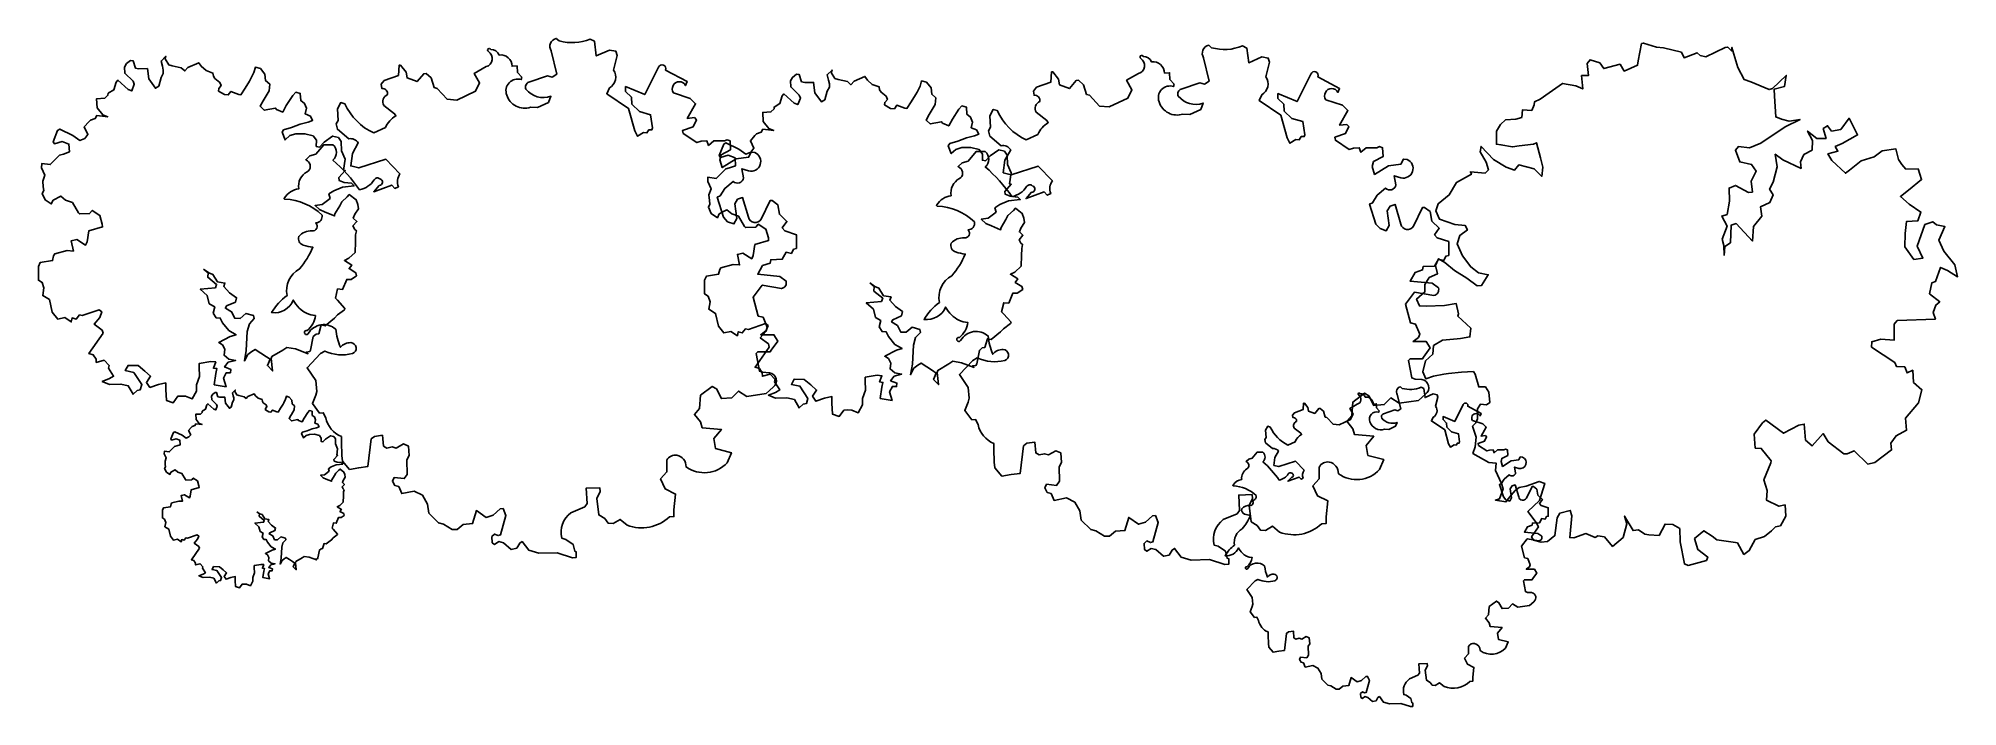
# Model space of a CAD drawing. Extents: x -4.76 to 3.28, y -1.7 to 1.09.
import ezdxf

# ---------------------------------------------------------------- set-up
doc = ezdxf.new("R2010")
doc.units = 0
doc.header["$LTSCALE"] = 0.5
doc.layers.add('P-ARVORE', color=7, linetype='CONTINUOUS')

msp = doc.modelspace()

# ---------------------------------------------------------------- linework, layer by layer
at = {"layer": 'P-ARVORE', "color": 0}
for points in [[(-3.4886, -0.6527), (-3.4908, -0.598), (-3.4908, -0.574, -0.241267), (-3.5564, -0.4952), (-3.5666, -0.4739), (-3.5824, -0.4755), (-3.6122, -0.4357), (-3.5981, -0.4006), (-3.5944, -0.3849), (-3.5944, -0.3849), (-3.5981, -0.3393), (-3.6347, -0.2854), (-3.5787, -0.2262), (-3.5787, -0.2262), (-3.5598, -0.2157, 0.173621), (-3.4446, -0.2262, 0.819804), (-3.4514, -0.1806, 0.238583), (-3.4949, -0.2, -0.071987), (-3.5143, -0.1246, 0.4819), (-3.6295, -0.1424, -2.033354), (-3.6347, -0.1298, 0.200291), (-3.5996, -0.067, -0.184711), (-3.6677, -0.0356, -0.06616), (-3.6923, -0.0026, -0.3357), (-3.783, -0.0549, -0.100882), (-3.7185, 0.0168, -0.328139), (-3.6662, 0.1284, 0.072455), (-3.6101, 0.219, -0.04539), (-3.6504, 0.2279, -0.409035), (-3.6698, 0.2646, -0.231707), (-3.6138, 0.2871, 0.688344), (-3.5981, 0.3206, 0.463342), (-3.5719, 0.3536, 0.184456), (-3.7274, 0.4201, -0.713964), (-3.729, 0.4254, -0.221181), (-3.6698, 0.4636, -0.314247), (-3.6347, 0.5353, 0.565236), (-3.6332, 0.5804), (-3.64, 0.5856), (-3.6227, 0.6013), (-3.5981, 0.6087), (-3.5651, 0.6485), (-3.5263, 0.6485, -0.457949), (-3.5263, 0.5841, -0.060847), (-3.4147, 0.4599, 0.212505), (-3.3535, 0.5018, -0.463173), (-3.3294, 0.5055, -0.876877), (-3.3325, 0.4777), (-3.3556, 0.4515), (-3.2801, 0.4793), (-3.2665, 0.4652), (-3.2524, 0.4725, -0.248601), (-3.2456, 0.5264), (-3.3048, 0.5877), (-3.4184, 0.5511), (-3.4514, 0.5594), (-3.4446, 0.6118), (-3.42, 0.6558, 0.31059), (-3.4603, 0.6731), (-3.5075, 0.7134), (-3.5127, 0.7359), (-3.5038, 0.7501), (-3.5075, 0.7988), (-3.4933, 0.825), (-3.476, 0.8197, 0.178742), (-3.3556, 0.6977), (-3.3063, 0.7202, -0.164562), (-3.2629, 0.7689), (-3.2681, 0.7778), (-3.3137, 0.8129, -0.443973), (-3.2979, 0.858, 0.51332), (-3.322, 0.8842), (-3.3241, 0.902), (-3.3116, 0.9177), (-3.2524, 0.9386), (-3.2487, 0.9821), (-3.2435, 0.9821), (-3.2194, 0.9523), (-3.2157, 0.9282), (-3.1738, 0.9125), (-3.1461, 0.9455), (-3.1356, 0.947), (-3.1146, 0.9282), (-3.1021, 0.8878), (-3.09, 0.8842), (-3.0481, 0.8391), (-3.0078, 0.8355), (-2.9292, 0.8721), (-2.9119, 0.9072), (-2.9345, 0.947), (-2.8842, 0.9753, 0.65472), (-2.8753, 1.0382, -1.420327), (-2.8648, 1.0465, -0.331438), (-2.8297, 1.024, -0.460688), (-2.7758, 0.9769), (-2.7548, 0.9785), (-2.7532, 0.9507), (-2.7354, 0.9313), (-2.7375, 0.9208, 0.634345), (-2.7983, 0.8564, 0.42075), (-2.6988, 0.8056), (-2.6694, 0.804), (-2.6239, 0.825), (-2.6134, 0.8512, -0.317469), (-2.7181, 0.881, -0.414214), (-2.7061, 0.9104), (-2.6275, 0.9365), (-2.6081, 0.9313), (-2.5888, 0.9439), (-2.6118, 1.0413, -0.529528), (-2.5909, 1.0937), (-2.5783, 1.0832, 0.163749), (-2.4494, 1.0905), (-2.4316, 1.0816), (-2.4233, 1.0204), (-2.3688, 1.045), (-2.341, 1.0397), (-2.3358, 1.0224), (-2.3515, 0.9612, -0.454874), (-2.3688, 0.8863), (-2.3793, 0.8617), (-2.2887, 0.8004), (-2.2625, 0.7061), (-2.2504, 0.6836), (-2.2258, 0.6993), (-2.2117, 0.6977), (-2.2033, 0.7113), (-2.1907, 0.7113), (-2.1876, 0.7187), (-2.1959, 0.7742), (-2.2431, 0.7868), (-2.2745, 0.8182), (-2.2766, 0.8475), (-2.3007, 0.8706), (-2.3007, 0.8915), (-2.2206, 0.858), (-2.1629, 0.9732, -0.998765), (-2.1331, 0.9612), (-2.0425, 0.9125), (-2.0493, 0.8962, 1.066056), (-2.1001, 0.8653), (-2.0304, 0.8423), (-2.0074, 0.8197), (-2.0425, 0.7585), (-2.0126, 0.7621), (-2.0042, 0.7532), (-2.0179, 0.7239), (-2.0619, 0.7082), (-2.0598, 0.6956), (-2.0022, 0.6574), (-1.9849, 0.6626), (-1.9603, 0.6642), (-1.9534, 0.6453), (-1.9309, 0.6642), (-1.8869, 0.6642), (-1.8749, 0.6694), (-1.8628, 0.6642), (-1.8607, 0.6275), (-1.9011, 0.6066), (-1.9063, 0.5856), (-1.8958, 0.5526), (-1.8382, 0.5893), (-1.7858, 0.5961), (-1.7754, 0.6171), (-1.7597, 0.6155, -0.924966), (-1.7858, 0.5385), (-1.8136, 0.5474), (-1.8068, 0.5092, -0.613567), (-1.8503, 0.495), (-1.8854, 0.4652), (-1.9047, 0.4337), (-1.9168, 0.4285), (-1.8906, 0.3447), (-1.8733, 0.3258), (-1.8471, 0.3169), (-1.8345, 0.3395), (-1.8435, 0.4007), (-1.8314, 0.4201), (-1.8105, 0.4269), (-1.7858, 0.3447, 0.675596), (-1.7335, 0.3363), (-1.6952, 0.4149), (-1.6863, 0.4149), (-1.6638, 0.3971), (-1.6565, 0.3573), (-1.625, 0.3274), (-1.6444, 0.2997), (-1.6339, 0.2871), (-1.5852, 0.2714), (-1.5852, 0.2138), (-1.5973, 0.2106), (-1.6062, 0.1928), (-1.6287, 0.198), (-1.6444, 0.1687), (-1.6931, 0.1666), (-1.6952, 0.153), (-1.7267, 0.1425), (-1.7476, 0.1059), (-1.6549, 0.097), (-1.6287, 0.0776, -0.466507), (-1.6481, 0.0461), (-1.7282, 0.0603), (-1.7665, 0.0095), (-1.7455, -0.0691), (-1.7246, -0.0743), (-1.7073, -0.1162), (-1.7125, -0.1298), (-1.735, -0.1476), (-1.6795, -0.1476), (-1.6638, -0.1738), (-1.6916, -0.2121), (-1.6952, -0.2189), (-1.7476, -0.2189), (-1.7544, -0.2262), (-1.7403, -0.2995), (-1.7267, -0.3048), (-1.6984, -0.3063, -0.666205), (-1.6827, -0.3676), (-1.7125, -0.3938), (-1.7926, -0.4059), (-1.8277, -0.3833), (-1.8555, -0.4111), (-1.8995, -0.4148), (-1.9204, -0.3744), (-1.9377, -0.364), (-1.9864, -0.4006), (-1.9917, -0.4567), (-2.0126, -0.4808), (-1.9864, -0.5122), (-1.9796, -0.5368), (-1.8995, -0.5436), (-1.9309, -0.5824), (-1.9236, -0.6243), (-1.8576, -0.6416), (-1.8749, -0.6835, -0.377852), (-2.0477, -0.7007, 0.377569), (-2.086, -0.652, 0.335227), (-2.1279, -0.673), (-2.1279, -0.673), (-2.1279, -0.7217), (-2.154, -0.7515), (-2.1352, -0.7934), (-2.1352, -0.7934), (-2.0912, -0.8144), (-2.0985, -0.8809), (-2.0985, -0.9087), (-2.1174, -0.9102, -0.287376), (-2.2939, -0.9453), (-2.3237, -0.9207), (-2.3531, -0.9385), (-2.374, -0.9364), (-2.3882, -0.9176), (-2.4128, -0.9019), (-2.4212, -0.8338), (-2.4075, -0.8039), (-2.4091, -0.7882), (-2.4652, -0.7898), (-2.4615, -0.8547), (-2.472, -0.8683), (-2.5296, -0.893, 0.302168), (-2.5678, -0.9993), (-2.5505, -1.0045), (-2.5207, -1.0255), (-2.5139, -1.0538), (-2.5071, -1.0569), (-2.5071, -1.0799), (-2.5228, -1.0815), (-2.5872, -1.0606), (-2.6642, -1.0621), (-2.7061, -1.0501), (-2.7339, -1.0134), (-2.7443, -1.0202), (-2.7564, -1.0412), (-2.7794, -1.0464), (-2.8124, -1.0187), (-2.8318, -1.0134), (-2.8491, -1.0255), (-2.8596, -1.0187), (-2.8611, -0.9925), (-2.8491, -0.982), (-2.8349, -0.9888), (-2.8245, -0.9857), (-2.8019, -0.905), (-2.814, -0.8757), (-2.8266, -0.8772), (-2.8559, -0.9034), (-2.8842, -0.9123), (-2.9256, -0.8841), (-2.9418, -0.9385), (-2.9816, -0.9417), (-3.0062, -0.9626), (-3.0272, -0.9626), (-3.0638, -0.9401), (-3.0848, -0.9349), (-3.1251, -0.8945), (-3.1303, -0.8563), (-3.1513, -0.8196), (-3.1859, -0.8023), (-3.2382, -0.8128), (-3.2508, -0.783), (-3.2665, -0.7793), (-3.277, -0.7604), (-3.2697, -0.7447), (-3.2278, -0.75), (-3.2157, -0.7322), (-3.2173, -0.6714), (-3.2173, -0.6714), (-3.2068, -0.6536), (-3.2105, -0.6138), (-3.2314, -0.6049), (-3.2613, -0.6222), (-3.2786, -0.6169), (-3.3011, -0.6222), (-3.3152, -0.6138), (-3.3189, -0.5682), (-3.3519, -0.5735), (-3.366, -0.5839), (-3.3797, -0.6992), (-3.4184, -0.7044), (-3.4566, -0.7112), (-3.4865, -0.6766)], [(-0.7567, -0.6815), (-0.7589, -0.6268), (-0.7589, -0.6027, -0.241267), (-0.8245, -0.524), (-0.8347, -0.5027), (-0.8504, -0.5043), (-0.8803, -0.4645), (-0.8661, -0.4294), (-0.8625, -0.4137), (-0.8625, -0.4137), (-0.8661, -0.3681), (-0.9028, -0.3142), (-0.8468, -0.255), (-0.8468, -0.255), (-0.8279, -0.2445, 0.173621), (-0.7127, -0.255, 0.819804), (-0.7195, -0.2094, 0.238583), (-0.763, -0.2288, -0.071987), (-0.7823, -0.1534, 0.4819), (-0.8976, -0.1712, -2.033354), (-0.9028, -0.1586, 0.200291), (-0.8677, -0.0958, -0.184711), (-0.9358, -0.0643, -0.06616), (-0.9604, -0.0313, -0.3357), (-1.051, -0.0837, -0.100882), (-0.9866, -0.012, -0.328139), (-0.9342, 0.0996, 0.072455), (-0.8782, 0.1902, -0.04539), (-0.9185, 0.1991, -0.409035), (-0.9379, 0.2358, -0.231707), (-0.8819, 0.2583, 0.688344), (-0.8661, 0.2918, 0.463342), (-0.8399, 0.3248, 0.184456), (-0.9955, 0.3913, -0.713964), (-0.9971, 0.3966, -0.221181), (-0.9379, 0.4348, -0.314247), (-0.9028, 0.5066, 0.565236), (-0.9012, 0.5516), (-0.908, 0.5569), (-0.8908, 0.5726), (-0.8661, 0.5799), (-0.8331, 0.6197), (-0.7944, 0.6197, -0.457949), (-0.7944, 0.5553, -0.060847), (-0.6828, 0.4311, 0.212505), (-0.6215, 0.473, -0.463173), (-0.5974, 0.4767, -0.876877), (-0.6006, 0.449), (-0.6236, 0.4228), (-0.5482, 0.4505), (-0.5346, 0.4364), (-0.5205, 0.4437, -0.248601), (-0.5136, 0.4977), (-0.5728, 0.5589), (-0.6865, 0.5223), (-0.7195, 0.5307), (-0.7127, 0.583), (-0.6881, 0.627, 0.31059), (-0.7284, 0.6443), (-0.7755, 0.6846), (-0.7808, 0.7072), (-0.7719, 0.7213), (-0.7755, 0.77), (-0.7614, 0.7962), (-0.7441, 0.791, 0.178742), (-0.6236, 0.6689), (-0.5744, 0.6915, -0.164562), (-0.5309, 0.7402), (-0.5362, 0.7491), (-0.5817, 0.7842, -0.443973), (-0.566, 0.8292, 0.51332), (-0.5901, 0.8554), (-0.5922, 0.8732), (-0.5796, 0.8889), (-0.5205, 0.9099), (-0.5168, 0.9533), (-0.5115, 0.9533), (-0.4875, 0.9235), (-0.4838, 0.8994), (-0.4419, 0.8837), (-0.4141, 0.9167), (-0.4037, 0.9182), (-0.3827, 0.8994), (-0.3701, 0.8591), (-0.3581, 0.8554), (-0.3162, 0.8104), (-0.2759, 0.8067), (-0.1973, 0.8433), (-0.18, 0.8784), (-0.2025, 0.9182), (-0.1522, 0.9465, 0.65472), (-0.1433, 1.0094, -1.420327), (-0.1329, 1.0178, -0.331438), (-0.0978, 0.9952, -0.460688), (-0.0438, 0.9481), (-0.0229, 0.9497), (-0.0213, 0.9219), (-0.0035, 0.9025), (-0.0056, 0.8921, 0.634345), (-0.0663, 0.8276, 0.42075), (0.0332, 0.7768), (0.0625, 0.7753), (0.1081, 0.7962), (0.1185, 0.8224, -0.317469), (0.0138, 0.8523, -0.414214), (0.0258, 0.8816), (0.1044, 0.9078), (0.1238, 0.9025), (0.1432, 0.9151), (0.1201, 1.0125, -0.529528), (0.1411, 1.0649), (0.1536, 1.0544, 0.163749), (0.2825, 1.0618), (0.3003, 1.0529), (0.3087, 0.9916), (0.3631, 1.0162), (0.3909, 1.011), (0.3961, 0.9937), (0.3804, 0.9324, -0.454874), (0.3631, 0.8575), (0.3527, 0.8329), (0.4433, 0.7716), (0.4695, 0.6773), (0.4815, 0.6548), (0.5061, 0.6705), (0.5203, 0.6689), (0.5286, 0.6826), (0.5412, 0.6826), (0.5444, 0.6899), (0.536, 0.7454), (0.4888, 0.758), (0.4574, 0.7894), (0.4553, 0.8187), (0.4312, 0.8418), (0.4312, 0.8627), (0.5114, 0.8292), (0.569, 0.9444, -0.998765), (0.5988, 0.9324), (0.6894, 0.8837), (0.6826, 0.8674, 1.066056), (0.6318, 0.8365), (0.7015, 0.8135), (0.7245, 0.791), (0.6894, 0.7297), (0.7193, 0.7334), (0.7277, 0.7245), (0.7141, 0.6951), (0.6701, 0.6794), (0.6722, 0.6668), (0.7298, 0.6286), (0.7471, 0.6338), (0.7717, 0.6354), (0.7785, 0.6166), (0.801, 0.6354), (0.845, 0.6354), (0.857, 0.6407), (0.8691, 0.6354), (0.8712, 0.5988), (0.8309, 0.5778), (0.8256, 0.5569), (0.8361, 0.5239), (0.8937, 0.5605), (0.9461, 0.5673), (0.9566, 0.5883), (0.9723, 0.5867, -0.924966), (0.9461, 0.5097), (0.9183, 0.5186), (0.9251, 0.4804, -0.613567), (0.8817, 0.4662), (0.8466, 0.4364), (0.8272, 0.405), (0.8151, 0.3997), (0.8413, 0.3159), (0.8586, 0.2971), (0.8848, 0.2882), (0.8974, 0.3107), (0.8885, 0.372), (0.9005, 0.3913), (0.9215, 0.3981), (0.9461, 0.3159, 0.675596), (0.9985, 0.3075), (1.0367, 0.3861), (1.0456, 0.3861), (1.0681, 0.3683), (1.0755, 0.3285), (1.1069, 0.2986), (1.0875, 0.2709), (1.098, 0.2583), (1.1467, 0.2426), (1.1467, 0.185), (1.1346, 0.1818), (1.1257, 0.164), (1.1032, 0.1693), (1.0875, 0.1399), (1.0388, 0.1378), (1.0367, 0.1242), (1.0053, 0.1137), (0.9843, 0.0771), (1.077, 0.0682), (1.1032, 0.0488, -0.466507), (1.0838, 0.0174), (1.0037, 0.0315), (0.9655, -0.0193), (0.9864, -0.0979), (1.0074, -0.1031), (1.0247, -0.145), (1.0194, -0.1586), (0.9969, -0.1764), (1.0524, -0.1764), (1.0681, -0.2026), (1.0404, -0.2408), (1.0367, -0.2477), (0.9843, -0.2477), (0.9775, -0.255), (0.9917, -0.3283), (1.0053, -0.3335), (1.0336, -0.3351, -0.666205), (1.0493, -0.3964), (1.0194, -0.4226), (0.9393, -0.4346), (0.9042, -0.4121), (0.8764, -0.4399), (0.8324, -0.4435), (0.8115, -0.4032), (0.7942, -0.3927), (0.7455, -0.4294), (0.7402, -0.4854), (0.7193, -0.5095), (0.7455, -0.541), (0.7523, -0.5656), (0.8324, -0.5724), (0.801, -0.6111), (0.8083, -0.653), (0.8743, -0.6703), (0.857, -0.7122, -0.377852), (0.6842, -0.7295, 0.377569), (0.646, -0.6808, 0.335227), (0.6041, -0.7018), (0.6041, -0.7018), (0.6041, -0.7505), (0.5779, -0.7803), (0.5967, -0.8222), (0.5967, -0.8222), (0.6407, -0.8432), (0.6334, -0.9097), (0.6334, -0.9374), (0.6145, -0.939, -0.287376), (0.438, -0.9741), (0.4082, -0.9495), (0.3789, -0.9673), (0.3579, -0.9652), (0.3438, -0.9464), (0.3191, -0.9306), (0.3108, -0.8626), (0.3244, -0.8327), (0.3228, -0.817), (0.2668, -0.8186), (0.2704, -0.8835), (0.26, -0.8971), (0.2023, -0.9217, 0.302168), (0.1641, -1.0281), (0.1814, -1.0333), (0.2112, -1.0542), (0.2181, -1.0825), (0.2249, -1.0857), (0.2249, -1.1087), (0.2092, -1.1103), (0.1447, -1.0893), (0.0677, -1.0909), (0.0258, -1.0789), (-0.0019, -1.0422), (-0.0124, -1.049), (-0.0244, -1.07), (-0.0475, -1.0752), (-0.0805, -1.0474), (-0.0999, -1.0422), (-0.1172, -1.0542), (-0.1276, -1.0474), (-0.1292, -1.0213), (-0.1172, -1.0108), (-0.103, -1.0176), (-0.0925, -1.0144), (-0.07, -0.9338), (-0.0821, -0.9045), (-0.0946, -0.906), (-0.124, -0.9322), (-0.1522, -0.9411), (-0.1936, -0.9128), (-0.2099, -0.9673), (-0.2497, -0.9704), (-0.2743, -0.9914), (-0.2952, -0.9914), (-0.3319, -0.9689), (-0.3528, -0.9636), (-0.3932, -0.9233), (-0.3984, -0.8851), (-0.4194, -0.8484), (-0.4539, -0.8311), (-0.5063, -0.8416), (-0.5189, -0.8117), (-0.5346, -0.8081), (-0.5451, -0.7892), (-0.5377, -0.7735), (-0.4958, -0.7787), (-0.4838, -0.7609), (-0.4854, -0.7002), (-0.4854, -0.7002), (-0.4749, -0.6824), (-0.4786, -0.6426), (-0.4995, -0.6337), (-0.5294, -0.651), (-0.5466, -0.6457), (-0.5692, -0.651), (-0.5833, -0.6426), (-0.587, -0.597), (-0.62, -0.6022), (-0.6341, -0.6127), (-0.6477, -0.7279), (-0.6865, -0.7332), (-0.7247, -0.74), (-0.7546, -0.7054)], [(0.3912, -1.4408), (0.3898, -1.4071), (0.3898, -1.3923, -0.241267), (0.3494, -1.3438), (0.3431, -1.3307), (0.3335, -1.3317), (0.3151, -1.3072), (0.3238, -1.2856), (0.3261, -1.2759), (0.3261, -1.2759), (0.3238, -1.2479), (0.3012, -1.2146), (0.3357, -1.1782), (0.3357, -1.1782), (0.3473, -1.1718, 0.173621), (0.4183, -1.1782, 0.819804), (0.4141, -1.1501, 0.238583), (0.3873, -1.1621, -0.071987), (0.3754, -1.1156, 0.4819), (0.3044, -1.1266, -2.033354), (0.3012, -1.1189, 0.200291), (0.3228, -1.0802, -0.184711), (0.2809, -1.0608, -0.06616), (0.2658, -1.0405, -0.3357), (0.21, -1.0728, -0.100882), (0.2496, -1.0286, -0.328139), (0.2819, -0.9599, 0.072455), (0.3164, -0.9041, -0.04539), (0.2915, -0.8986, -0.409035), (0.2796, -0.876, -0.231707), (0.3141, -0.8622, 0.688344), (0.3238, -0.8415, 0.463342), (0.3399, -0.8212, 0.184456), (0.2441, -0.7803, -0.713964), (0.2432, -0.777, -0.221181), (0.2796, -0.7535, -0.314247), (0.3012, -0.7093, 0.565236), (0.3022, -0.6816), (0.298, -0.6784), (0.3086, -0.6687), (0.3238, -0.6642), (0.3441, -0.6397), (0.368, -0.6397, -0.457949), (0.368, -0.6793, -0.060847), (0.4367, -0.7558, 0.212505), (0.4744, -0.73, -0.463173), (0.4892, -0.7277, -0.876877), (0.4873, -0.7448), (0.4731, -0.7609), (0.5195, -0.7438), (0.5279, -0.7525), (0.5366, -0.748, -0.248601), (0.5408, -0.7148), (0.5044, -0.6771), (0.4344, -0.6996), (0.4141, -0.6945), (0.4183, -0.6622), (0.4334, -0.6351, 0.31059), (0.4086, -0.6245), (0.3796, -0.5997), (0.3764, -0.5858), (0.3818, -0.5771), (0.3796, -0.5471), (0.3883, -0.531), (0.3989, -0.5342, 0.178742), (0.4731, -0.6094), (0.5034, -0.5955, -0.164562), (0.5302, -0.5655), (0.527, -0.56), (0.4989, -0.5384, -0.443973), (0.5086, -0.5107, 0.51332), (0.4937, -0.4945), (0.4925, -0.4836), (0.5002, -0.4739), (0.5366, -0.461), (0.5389, -0.4342), (0.5421, -0.4342), (0.5569, -0.4526), (0.5592, -0.4675), (0.585, -0.4771), (0.6021, -0.4568), (0.6085, -0.4559), (0.6214, -0.4675), (0.6292, -0.4923), (0.6366, -0.4945), (0.6624, -0.5223), (0.6872, -0.5245), (0.7356, -0.502), (0.7462, -0.4804), (0.7324, -0.4559), (0.7633, -0.4384, 0.65472), (0.7688, -0.3997, -1.420327), (0.7753, -0.3946, -0.331438), (0.7969, -0.4084, -0.460688), (0.8301, -0.4375), (0.843, -0.4365), (0.844, -0.4536), (0.8549, -0.4655), (0.8536, -0.472, 0.634345), (0.8162, -0.5116, 0.42075), (0.8775, -0.5429), (0.8955, -0.5439), (0.9236, -0.531), (0.9301, -0.5149, -0.317469), (0.8656, -0.4965, -0.414214), (0.873, -0.4784), (0.9213, -0.4623), (0.9333, -0.4655), (0.9452, -0.4578), (0.931, -0.3978, -0.529528), (0.9439, -0.3656), (0.9517, -0.372, 0.163749), (1.031, -0.3675), (1.042, -0.373), (1.0471, -0.4107), (1.0807, -0.3955), (1.0977, -0.3988), (1.101, -0.4094), (1.0913, -0.4471, -0.454874), (1.0807, -0.4933), (1.0742, -0.5084), (1.13, -0.5461), (1.1461, -0.6042), (1.1535, -0.6181), (1.1687, -0.6084), (1.1774, -0.6094), (1.1826, -0.601), (1.1903, -0.601), (1.1922, -0.5965), (1.1871, -0.5623), (1.158, -0.5545), (1.1387, -0.5352), (1.1374, -0.5171), (1.1226, -0.5029), (1.1226, -0.49), (1.1719, -0.5107), (1.2074, -0.4397, -0.998765), (1.2258, -0.4471), (1.2816, -0.4771), (1.2774, -0.4871, 1.066056), (1.2461, -0.5062), (1.289, -0.5203), (1.3032, -0.5342), (1.2816, -0.5719), (1.2999, -0.5697), (1.3051, -0.5752), (1.2967, -0.5932), (1.2696, -0.6029), (1.2709, -0.6106), (1.3064, -0.6342), (1.317, -0.631), (1.3322, -0.63), (1.3364, -0.6416), (1.3502, -0.63), (1.3773, -0.63), (1.3847, -0.6268), (1.3922, -0.63), (1.3935, -0.6526), (1.3686, -0.6655), (1.3654, -0.6784), (1.3718, -0.6987), (1.4073, -0.6761), (1.4396, -0.6719), (1.446, -0.659), (1.4557, -0.66, -0.924966), (1.4396, -0.7074), (1.4225, -0.7019), (1.4267, -0.7254, -0.613567), (1.3999, -0.7342), (1.3783, -0.7525), (1.3664, -0.7719), (1.3589, -0.7751), (1.3751, -0.8267), (1.3857, -0.8383), (1.4018, -0.8438), (1.4096, -0.8299), (1.4041, -0.7922), (1.4115, -0.7803), (1.4244, -0.7761), (1.4396, -0.8267, 0.675596), (1.4718, -0.8319), (1.4954, -0.7835), (1.5008, -0.7835), (1.5147, -0.7945), (1.5192, -0.819), (1.5386, -0.8373), (1.5266, -0.8544), (1.5331, -0.8622), (1.5631, -0.8718), (1.5631, -0.9073), (1.5557, -0.9093), (1.5502, -0.9202), (1.5363, -0.917), (1.5266, -0.9351), (1.4966, -0.9363), (1.4954, -0.9447), (1.476, -0.9512), (1.4631, -0.9738), (1.5202, -0.9792), (1.5363, -0.9912, -0.466507), (1.5244, -1.0105), (1.475, -1.0018), (1.4515, -1.0331), (1.4644, -1.0815), (1.4773, -1.0847), (1.4879, -1.1105), (1.4847, -1.1189), (1.4708, -1.1298), (1.505, -1.1298), (1.5147, -1.146), (1.4976, -1.1695), (1.4954, -1.1737), (1.4631, -1.1737), (1.4589, -1.1782), (1.4676, -1.2233), (1.476, -1.2266), (1.4934, -1.2275, -0.666205), (1.5031, -1.2653), (1.4847, -1.2814), (1.4354, -1.2888), (1.4138, -1.2749), (1.3967, -1.292), (1.3696, -1.2943), (1.3567, -1.2695), (1.3461, -1.263), (1.3161, -1.2856), (1.3128, -1.3201), (1.2999, -1.3349), (1.3161, -1.3543), (1.3203, -1.3694), (1.3696, -1.3736), (1.3502, -1.3975), (1.3548, -1.4233), (1.3954, -1.4339), (1.3847, -1.4597, -0.377852), (1.2783, -1.4704, 0.377569), (1.2548, -1.4404, 0.335227), (1.229, -1.4533), (1.229, -1.4533), (1.229, -1.4833), (1.2129, -1.5016), (1.2245, -1.5274), (1.2245, -1.5274), (1.2516, -1.5403), (1.247, -1.5813), (1.247, -1.5984), (1.2354, -1.5994, -0.287376), (1.1268, -1.621), (1.1084, -1.6058), (1.0903, -1.6168), (1.0774, -1.6155), (1.0687, -1.6039), (1.0536, -1.5942), (1.0484, -1.5523), (1.0568, -1.5339), (1.0558, -1.5242), (1.0213, -1.5252), (1.0236, -1.5652), (1.0171, -1.5736), (0.9817, -1.5887, 0.302168), (0.9581, -1.6542), (0.9688, -1.6574), (0.9871, -1.6703), (0.9913, -1.6877), (0.9955, -1.6897), (0.9955, -1.7038), (0.9858, -1.7048), (0.9462, -1.6919), (0.8988, -1.6929), (0.873, -1.6855), (0.8559, -1.6629), (0.8494, -1.6671), (0.842, -1.68), (0.8278, -1.6832), (0.8075, -1.6661), (0.7956, -1.6629), (0.7849, -1.6703), (0.7785, -1.6661), (0.7775, -1.65), (0.7849, -1.6435), (0.7936, -1.6477), (0.8001, -1.6458), (0.814, -1.5961), (0.8065, -1.5781), (0.7988, -1.579), (0.7807, -1.5952), (0.7633, -1.6006), (0.7379, -1.5832), (0.7279, -1.6168), (0.7034, -1.6187), (0.6882, -1.6316), (0.6753, -1.6316), (0.6527, -1.6177), (0.6398, -1.6145), (0.615, -1.5897), (0.6118, -1.5661), (0.5989, -1.5436), (0.5776, -1.5329), (0.5453, -1.5394), (0.5376, -1.521), (0.5279, -1.5187), (0.5215, -1.5071), (0.526, -1.4975), (0.5518, -1.5007), (0.5592, -1.4897), (0.5582, -1.4523), (0.5582, -1.4523), (0.5647, -1.4413), (0.5624, -1.4168), (0.5495, -1.4114), (0.5311, -1.422), (0.5205, -1.4188), (0.5066, -1.422), (0.4979, -1.4168), (0.4957, -1.3888), (0.4754, -1.392), (0.4667, -1.3985), (0.4583, -1.4694), (0.4344, -1.4726), (0.4109, -1.4768), (0.3925, -1.4555)]]:
    msp.add_lwpolyline(points, format="xyb", close=True, dxfattribs=at)
for points in [[(2.3004, 0.1849), (2.3021, 0.2221), (2.3264, 0.2379), (2.3294, 0.3119), (2.3506, 0.318), (2.4181, 0.2451), (2.4228, 0.3063), (2.458, 0.3486), (2.4522, 0.3887), (2.4917, 0.4061), (2.5045, 0.4386), (2.4898, 0.4617), (2.5047, 0.4909), (2.5212, 0.5551), (2.5212, 0.5551), (2.5141, 0.6083), (2.5454, 0.5851), (2.6223, 0.5489), (2.6194, 0.5772), (2.634, 0.6068), (2.6678, 0.6258), (2.6693, 0.6657), (2.6493, 0.7057), (2.6881, 0.6746), (2.7265, 0.674), (2.7147, 0.7161), (2.7333, 0.7277), (2.7494, 0.7057), (2.7884, 0.7127), (2.8231, 0.759), (2.8589, 0.6896), (2.7942, 0.6534), (2.7651, 0.6406), (2.7764, 0.6217), (2.7347, 0.6095), (2.7507, 0.5825), (2.8078, 0.5292), (2.8241, 0.5411), (2.8733, 0.5804), (2.9284, 0.597), (2.9612, 0.6229), (3.0184, 0.6312), (3.0304, 0.5865), (3.0441, 0.5654), (3.0607, 0.546), (3.112, 0.5471), (3.1267, 0.5025), (3.0721, 0.4578), (3.0377, 0.4312), (3.0748, 0.3987), (3.1239, 0.3665), (3.1107, 0.3294), (3.0632, 0.3265), (3.0578, 0.2769), (3.0562, 0.2204), (3.0945, 0.1675), (3.1322, 0.1734), (3.108, 0.2242), (3.1403, 0.314), (3.1732, 0.3258), (3.1891, 0.313), (3.2243, 0.3053), (3.1991, 0.248), (3.2192, 0.2029), (3.2659, 0.1451), (3.2775, 0.0957), (3.2357, 0.122), (3.2062, 0.1347), (3.1852, 0.0759), (3.1693, 0.0694), (3.1604, 0.0239), (3.2029, -0.009), (3.1864, -0.0231), (3.1752, -0.0542), (3.1846, -0.0819), (3.0249, -0.0873), (3.0121, -0.1033), (3.012, -0.1698), (2.9562, -0.1656), (2.918, -0.1769), (2.9175, -0.1988), (3.0141, -0.2639), (3.0216, -0.281), (3.0561, -0.2821), (3.0657, -0.3075), (3.0897, -0.2962), (3.0924, -0.3468), (3.1281, -0.3777), (3.1139, -0.4328), (3.0589, -0.4971), (3.0639, -0.5471), (3.0198, -0.5706), (3.0198, -0.5706), (2.9982, -0.6013), (3.001, -0.6296), (2.9304, -0.6831), (2.9018, -0.689), (2.8445, -0.633), (2.8151, -0.6461), (2.8012, -0.6466), (2.7358, -0.5954), (2.7138, -0.5614), (2.6679, -0.6129), (2.6401, -0.5889), (2.6349, -0.5219), (2.6126, -0.5267), (2.5484, -0.5603), (2.475, -0.5046), (2.461, -0.5166), (2.4254, -0.5636), (2.4298, -0.622), (2.4554, -0.6236), (2.4973, -0.6757), (2.4954, -0.6844), (2.4657, -0.7556), (2.4804, -0.8002), (2.4773, -0.8408), (2.5293, -0.8655), (2.5551, -0.8598), (2.558, -0.9074), (2.5356, -0.948), (2.515, -0.9514), (2.4979, -0.9682), (2.4691, -0.9929), (2.4297, -1.0053), (2.4046, -1.0511), (2.3826, -1.0671), (2.3555, -1.0188), (2.3479, -1.0182), (2.2695, -1.0068), (2.2491, -0.9914), (2.2147, -0.968), (2.176, -1.0012), (2.1894, -1.0469), (2.2309, -1.0785), (2.2256, -1.0924), (2.1485, -1.1134), (2.1336, -1.1069), (2.1161, -1.0147), (2.1142, -0.9591), (2.0848, -0.9415), (2.0525, -0.9406), (2.0273, -0.9887), (1.9837, -0.9853), (1.9673, -0.9829), (1.9406, -0.9651), (1.9184, -0.9676), (1.8827, -0.9067), (1.8925, -0.9398), (1.8766, -0.9964), (1.8325, -1.0341), (1.7983, -0.9942), (1.7705, -0.9894), (1.76, -0.9963), (1.72, -0.9805), (1.671, -0.9983), (1.6534, -0.9969), (1.6615, -0.9064), (1.6556, -0.8828), (1.6111, -0.8952), (1.6005, -0.9136), (1.5909, -0.9883), (1.5598, -1.0129), (1.5338, -1.0159), (1.5021, -1.0073), (1.4932, -0.9935), (1.5221, -0.9523), (1.5132, -0.9335), (1.4782, -0.8877), (1.4782, -0.8877), (1.5268, -0.841), (1.5268, -0.841), (1.5488, -0.77), (1.5252, -0.7616), (1.4709, -0.7817), (1.442, -0.7872), (1.4245, -0.8001), (1.408, -0.8192), (1.3862, -0.8472), (1.3422, -0.8399), (1.3591, -0.8347), (1.375, -0.7924), (1.3667, -0.771), (1.3425, -0.7153), (1.3448, -0.6847), (1.3142, -0.6823), (1.2479, -0.6442), (1.2565, -0.6175), (1.2608, -0.5759), (1.2465, -0.5309), (1.2603, -0.517), (1.2667, -0.4994), (1.2671, -0.4582), (1.279, -0.4388), (1.3047, -0.4403), (1.3184, -0.4314), (1.3137, -0.3875), (1.3, -0.3657), (1.2719, -0.3662), (1.2567, -0.3127), (1.2499, -0.3015), (1.1996, -0.3045), (1.1453, -0.3104), (1.1259, -0.3127), (1.0829, -0.321), (1.0501, -0.3327), (1.0382, -0.3022), (1.0494, -0.2568), (1.08, -0.2284), (1.0824, -0.1928), (1.1199, -0.1699), (1.1823, -0.1643), (1.1951, -0.1626), (1.2352, -0.1568), (1.2395, -0.1202), (1.1842, -0.0698), (1.1876, -0.0596), (1.1771, -0.0165), (1.1288, -0.0243), (1.0515, -0.0284), (1.0235, -0.0267), (1.0115, 0.0016), (1.0469, 0.032), (1.0469, 0.0627), (1.0646, 0.0922), (1.0992, 0.1076), (1.0904, 0.1429), (1.1041, 0.1711), (1.1298, 0.1553), (1.1707, 0.121), (1.2221, 0.0893), (1.2659, 0.0575), (1.2841, 0.0588), (1.3118, 0.104), (1.2712, 0.1121), (1.2388, 0.1365), (1.2035, 0.1827), (1.1816, 0.2333), (1.1924, 0.2682), (1.2245, 0.2916), (1.2159, 0.3099), (1.1717, 0.3149), (1.1075, 0.3363), (1.0921, 0.371), (1.1021, 0.401), (1.1488, 0.4382), (1.1786, 0.4902), (1.2417, 0.525), (1.2371, 0.5353), (1.2993, 0.5294), (1.3123, 0.5427), (1.3029, 0.5753), (1.2781, 0.6184), (1.2821, 0.6412), (1.3345, 0.586), (1.3875, 0.555), (1.4223, 0.5419), (1.4406, 0.5648), (1.5035, 0.5472), (1.5357, 0.5155), (1.5399, 0.5548), (1.5302, 0.5937), (1.5146, 0.6568), (1.501, 0.6502), (1.4417, 0.6443), (1.4128, 0.6389), (1.365, 0.6479), (1.3459, 0.6501), (1.3463, 0.7055), (1.3638, 0.7327), (1.3846, 0.7526), (1.4271, 0.7555), (1.4523, 0.7628), (1.4559, 0.7945), (1.4941, 0.7916), (1.5048, 0.815), (1.5058, 0.828), (1.5297, 0.8392), (1.5664, 0.8657), (1.6233, 0.9052), (1.6787, 0.8955), (1.7077, 0.8818), (1.7027, 0.9376), (1.7312, 0.9377), (1.7259, 0.9881), (1.7386, 1.0041), (1.7788, 0.9906), (1.7958, 0.9674), (1.8642, 0.9852), (1.8812, 0.957), (1.937, 0.9812), (1.9396, 0.9998), (1.9543, 1.0718), (1.9618, 1.0739), (2.017, 1.057), (2.0454, 1.0548), (2.0454, 1.0548), (2.1209, 1.036), (2.1318, 1.0124), (2.1873, 1.0336), (2.1991, 1.0223), (2.2233, 1.0166), (2.2233, 1.0166), (2.3044, 1.0554), (2.3149, 1.0573), (2.3313, 1.0406), (2.3325, 1.0559), (2.3568, 0.9717), (2.3837, 0.9212), (2.4115, 0.9113), (2.4887, 0.8796), (2.5017, 0.8836), (2.5598, 0.9385), (2.5522, 0.8919), (2.5092, 0.8808), (2.5104, 0.851), (2.514, 0.8084), (2.5157, 0.7648), (2.5403, 0.7552), (2.5716, 0.7463), (2.6176, 0.7543), (2.556, 0.7229), (2.4533, 0.6542), (2.4057, 0.6347), (2.3599, 0.6405), (2.3468, 0.625), (2.365, 0.5763), (2.4146, 0.5659), (2.434, 0.5375), (2.4127, 0.4956), (2.4181, 0.4502), (2.4017, 0.4476), (2.3474, 0.4776), (2.3208, 0.4669), (2.3227, 0.4113), (2.3124, 0.3567), (2.2899, 0.3496), (2.3124, 0.3067), (2.2918, 0.2532), (2.2985, 0.2262), (2.3004, 0.1849)], [(-4.0678, 0.1272), (-4.0492, 0.1119), (-4.0505, 0.0932), (-4.0134, 0.063), (-4.0185, 0.0496), (-4.0823, 0.043), (-4.0525, 0.0169), (-4.0443, -0.0177), (-4.0214, -0.0302), (-4.0277, -0.0573), (-4.0159, -0.0765), (-3.9983, -0.0778), (-3.9889, -0.0969), (-3.9622, -0.1302), (-3.9622, -0.1302), (-3.932, -0.1472), (-3.9561, -0.1544), (-4.0046, -0.18), (-3.9889, -0.1895), (-3.9792, -0.2085), (-3.9825, -0.2333), (-3.9625, -0.2496), (-3.9341, -0.2547), (-3.9651, -0.2627), (-3.9804, -0.2823), (-3.9541, -0.2925), (-3.9553, -0.3066), (-3.9728, -0.3064), (-3.9843, -0.3292), (-3.9739, -0.3651), (-4.0236, -0.3567), (-4.0172, -0.3093), (-4.0125, -0.2893), (-4.0267, -0.2878), (-4.0168, -0.2615), (-4.037, -0.2593), (-4.0866, -0.2682), (-4.0868, -0.2812), (-4.0855, -0.3218), (-4.0983, -0.3567), (-4.0976, -0.3837), (-4.1155, -0.4164), (-4.1433, -0.4052), (-4.1595, -0.4042), (-4.1759, -0.4052), (-4.1952, -0.4321), (-4.2239, -0.4224), (-4.2258, -0.3769), (-4.2262, -0.3489), (-4.2574, -0.3555), (-4.2931, -0.3683), (-4.3071, -0.3471), (-4.2902, -0.3214), (-4.3137, -0.2995), (-4.3422, -0.2768), (-4.3844, -0.276), (-4.3959, -0.2978), (-4.3604, -0.305), (-4.3265, -0.3565), (-4.3331, -0.3779), (-4.3459, -0.3812), (-4.3635, -0.3964), (-4.3834, -0.3612), (-4.4144, -0.3541), (-4.4623, -0.3558), (-4.4923, -0.3427), (-4.4625, -0.3313), (-4.4446, -0.321), (-4.4668, -0.2873), (-4.464, -0.2766), (-4.484, -0.2544), (-4.5175, -0.2636), (-4.5184, -0.2496), (-4.5301, -0.2318), (-4.548, -0.226), (-4.4889, -0.1414), (-4.4922, -0.1286), (-4.5265, -0.1028), (-4.5027, -0.0756), (-4.4937, -0.0515), (-4.5048, -0.0428), (-4.5759, -0.0674), (-4.5876, -0.0646), (-4.6016, -0.0821), (-4.6184, -0.0772), (-4.6219, -0.0939), (-4.649, -0.0757), (-4.6788, -0.0822), (-4.7017, -0.0535), (-4.7136, -0.0002), (-4.7414, 0.0166), (-4.7364, 0.0485), (-4.7364, 0.0485), (-4.7439, 0.0715), (-4.7596, 0.081), (-4.7598, 0.1382), (-4.7518, 0.1552), (-4.7007, 0.1631), (-4.6961, 0.1834), (-4.691, 0.1908), (-4.6392, 0.2047), (-4.6131, 0.2029), (-4.622, 0.2465), (-4.5988, 0.2515), (-4.5622, 0.2283), (-4.556, 0.2417), (-4.5485, 0.2878), (-4.4913, 0.3042), (-4.4921, 0.316), (-4.5025, 0.3526), (-4.5344, 0.3729), (-4.5451, 0.3603), (-4.5882, 0.3589), (-4.592, 0.3632), (-4.6173, 0.4061), (-4.646, 0.4158), (-4.6657, 0.4332), (-4.6986, 0.4159), (-4.7057, 0.4004), (-4.7313, 0.4173), (-4.7437, 0.4446), (-4.7374, 0.4566), (-4.7395, 0.4719), (-4.7411, 0.4963), (-4.7322, 0.5215), (-4.7461, 0.5522), (-4.7458, 0.5697), (-4.7104, 0.565), (-4.7072, 0.5687), (-4.6709, 0.6048), (-4.6551, 0.6093), (-4.6297, 0.618), (-4.6318, 0.6508), (-4.6606, 0.6616), (-4.693, 0.6525), (-4.6981, 0.6606), (-4.6791, 0.7085), (-4.6699, 0.7136), (-4.6156, 0.687), (-4.5862, 0.6665), (-4.5656, 0.6748), (-4.5527, 0.6911), (-4.5677, 0.7228), (-4.5491, 0.744), (-4.5415, 0.7515), (-4.522, 0.7584), (-4.5147, 0.7708), (-4.4694, 0.7656), (-4.4903, 0.7734), (-4.5133, 0.8035), (-4.5158, 0.8409), (-4.4819, 0.8431), (-4.4686, 0.8556), (-4.4681, 0.8637), (-4.4445, 0.8782), (-4.4347, 0.9104), (-4.4271, 0.919), (-4.3835, 0.8797), (-4.3691, 0.8736), (-4.3583, 0.9013), (-4.3636, 0.914), (-4.3985, 0.9479), (-4.3991, 0.9734), (-4.3906, 0.988), (-4.3739, 1.001), (-4.3633, 1.0003), (-4.3532, 0.9694), (-4.3401, 0.9668), (-4.3029, 0.9671), (-4.3029, 0.9671), (-4.2976, 0.9239), (-4.2976, 0.9239), (-4.2695, 0.885), (-4.256, 0.894), (-4.2454, 0.9298), (-4.237, 0.9468), (-4.2369, 0.9608), (-4.2403, 0.9768), (-4.2463, 0.9988), (-4.2255, 1.0188), (-4.2294, 1.008), (-4.2138, 0.9834), (-4.1995, 0.9794), (-4.1613, 0.9703), (-4.1464, 0.9573), (-4.1334, 0.9722), (-4.088, 0.9916), (-4.0775, 0.9768), (-4.0577, 0.9585), (-4.029, 0.9484), (-4.0271, 0.9359), (-4.0205, 0.9258), (-3.9994, 0.9096), (-3.994, 0.896), (-4.0047, 0.8833), (-4.0055, 0.8727), (-3.981, 0.8582), (-3.9644, 0.8568), (-3.9538, 0.8716), (-3.9203, 0.8586), (-3.9118, 0.8578), (-3.8939, 0.8849), (-3.8759, 0.9152), (-3.8696, 0.9262), (-3.8572, 0.9515), (-3.8506, 0.973), (-3.8302, 0.9673), (-3.8111, 0.944), (-3.8083, 0.9172), (-3.7908, 0.9022), (-3.7936, 0.8739), (-3.8148, 0.8396), (-3.8189, 0.8323), (-3.8315, 0.8093), (-3.8143, 0.7929), (-3.7668, 0.802), (-3.7629, 0.7963), (-3.7365, 0.785), (-3.7219, 0.813), (-3.694, 0.8544), (-3.6823, 0.8682), (-3.663, 0.8635), (-3.6611, 0.8334), (-3.6452, 0.8215), (-3.6369, 0.801), (-3.6423, 0.7771), (-3.6207, 0.768), (-3.6114, 0.75), (-3.6296, 0.7428), (-3.6631, 0.735), (-3.6994, 0.7207), (-3.7327, 0.7105), (-3.7391, 0.7006), (-3.7265, 0.6688), (-3.7066, 0.6866), (-3.6815, 0.6938), (-3.6439, 0.6942), (-3.6094, 0.6859), (-3.5955, 0.6668), (-3.5959, 0.6411), (-3.5831, 0.6385), (-3.5634, 0.6594), (-3.5275, 0.6842), (-3.5036, 0.6787), (-3.492, 0.662), (-3.4909, 0.6234), (-3.4756, 0.5879), (-3.4821, 0.5419), (-3.4749, 0.5402), (-3.5021, 0.5104), (-3.5003, 0.4986), (-3.4798, 0.4908), (-3.4479, 0.4869), (-3.4377, 0.476), (-3.4865, 0.4704), (-3.5231, 0.455), (-3.5433, 0.4421), (-3.5386, 0.4238), (-3.572, 0.3981), (-3.6008, 0.3938), (-3.5822, 0.3764), (-3.5583, 0.3664), (-3.5197, 0.3499), (-3.5179, 0.3595), (-3.4979, 0.3924), (-3.4896, 0.4094), (-3.4664, 0.4306), (-3.4578, 0.4396), (-3.4294, 0.4179), (-3.4222, 0.3984), (-3.4199, 0.3799), (-3.4349, 0.3569), (-3.4409, 0.341), (-3.4259, 0.3269), (-3.4423, 0.3083), (-3.4343, 0.2937), (-3.428, 0.2882), (-3.4314, 0.2714), (-3.432, 0.2423), (-3.4336, 0.1976), (-3.4601, 0.1727), (-3.4784, 0.1631), (-3.4477, 0.1441), (-3.4587, 0.1293), (-3.4306, 0.1125), (-3.4273, 0.0998), (-3.4498, 0.0843), (-3.4684, 0.0844), (-3.4856, 0.0423), (-3.5068, 0.0444), (-3.5159, 0.0062), (-3.5073, -0.0023), (-3.4759, -0.0378), (-3.4777, -0.0425), (-3.5078, -0.0645), (-3.5199, -0.0782), (-3.5199, -0.0782), (-3.5589, -0.1099), (-3.5753, -0.1064), (-3.5858, -0.1432), (-3.5963, -0.145), (-3.6086, -0.1553), (-3.6086, -0.1553), (-3.62, -0.2121), (-3.6231, -0.2183), (-3.638, -0.2203), (-3.6306, -0.2269), (-3.6835, -0.2068), (-3.72, -0.2011), (-3.7358, -0.2116), (-3.7821, -0.2392), (-3.7851, -0.2475), (-3.7793, -0.2987), (-3.8004, -0.2768), (-3.7894, -0.2502), (-3.8052, -0.2393), (-3.8287, -0.2247), (-3.8518, -0.2087), (-3.8663, -0.2177), (-3.883, -0.2303), (-3.8967, -0.2572), (-3.8891, -0.2132), (-3.8848, -0.1336), (-3.8763, -0.1015), (-3.8556, -0.0801), (-3.8586, -0.0673), (-3.8908, -0.0578), (-3.9153, -0.0794), (-3.9375, -0.0784), (-3.9509, -0.0512), (-3.9764, -0.0364), (-3.9714, -0.0269), (-3.9349, -0.0105), (-3.9301, 0.0073), (-3.9595, 0.0279), (-3.9837, 0.0544), (-3.9787, 0.0687), (-4.0095, 0.0737), (-4.0291, 0.1051), (-4.0457, 0.1121), (-4.0678, 0.1272)], [(-1.2783, 0.0696), (-1.2598, 0.0543), (-1.261, 0.0356), (-1.224, 0.0054), (-1.2291, -0.0079), (-1.2928, -0.0145), (-1.2631, -0.0407), (-1.2548, -0.0752), (-1.2319, -0.0878), (-1.2382, -0.1148), (-1.2264, -0.1341), (-1.2088, -0.1354), (-1.1995, -0.1544), (-1.1728, -0.1878), (-1.1728, -0.1878), (-1.1425, -0.2048), (-1.1666, -0.2119), (-1.2151, -0.2376), (-1.1994, -0.2471), (-1.1898, -0.2661), (-1.1931, -0.2909), (-1.1731, -0.3071), (-1.1446, -0.3123), (-1.1757, -0.3203), (-1.1909, -0.3399), (-1.1646, -0.3501), (-1.1658, -0.3642), (-1.1834, -0.3639), (-1.1949, -0.3868), (-1.1845, -0.4226), (-1.2342, -0.4143), (-1.2278, -0.3668), (-1.2231, -0.3469), (-1.2372, -0.3453), (-1.2274, -0.3191), (-1.2475, -0.3169), (-1.2971, -0.3257), (-1.2973, -0.3387), (-1.2961, -0.3794), (-1.3089, -0.4142), (-1.3082, -0.4412), (-1.3261, -0.474), (-1.3538, -0.4628), (-1.37, -0.4617), (-1.3865, -0.4628), (-1.4058, -0.4897), (-1.4345, -0.48), (-1.4364, -0.4345), (-1.4368, -0.4064), (-1.468, -0.413), (-1.5036, -0.4259), (-1.5176, -0.4047), (-1.5007, -0.379), (-1.5243, -0.357), (-1.5528, -0.3343), (-1.5949, -0.3336), (-1.6065, -0.3554), (-1.5709, -0.3625), (-1.537, -0.414), (-1.5437, -0.4355), (-1.5565, -0.4388), (-1.5741, -0.454), (-1.5939, -0.4188), (-1.6249, -0.4117), (-1.6729, -0.4134), (-1.7029, -0.4002), (-1.6731, -0.3888), (-1.6552, -0.3785), (-1.6774, -0.3449), (-1.6745, -0.3342), (-1.6946, -0.312), (-1.728, -0.3212), (-1.7289, -0.3072), (-1.7406, -0.2894), (-1.7586, -0.2835), (-1.6995, -0.1989), (-1.7028, -0.1862), (-1.7371, -0.1603), (-1.7133, -0.1332), (-1.7043, -0.1091), (-1.7154, -0.1003), (-1.7864, -0.1249), (-1.7982, -0.1222), (-1.8122, -0.1396), (-1.829, -0.1347), (-1.8324, -0.1515), (-1.8596, -0.1332), (-1.8894, -0.1397), (-1.9123, -0.111), (-1.9242, -0.0578), (-1.9519, -0.041), (-1.947, -0.0091), (-1.947, -0.0091), (-1.9545, 0.014), (-1.9702, 0.0235), (-1.9704, 0.0807), (-1.9624, 0.0977), (-1.9113, 0.1056), (-1.9067, 0.1259), (-1.9015, 0.1332), (-1.8498, 0.1471), (-1.8237, 0.1453), (-1.8325, 0.189), (-1.8093, 0.194), (-1.7727, 0.1707), (-1.7666, 0.1841), (-1.759, 0.2302), (-1.7019, 0.2466), (-1.7026, 0.2585), (-1.7131, 0.295), (-1.7449, 0.3154), (-1.7557, 0.3027), (-1.7988, 0.3013), (-1.8026, 0.3057), (-1.8278, 0.3486), (-1.8565, 0.3583), (-1.8763, 0.3756), (-1.9092, 0.3584), (-1.9162, 0.3428), (-1.9419, 0.3597), (-1.9542, 0.387), (-1.948, 0.399), (-1.95, 0.4143), (-1.9516, 0.4388), (-1.9427, 0.4639), (-1.9567, 0.4946), (-1.9564, 0.5122), (-1.921, 0.5075), (-1.9177, 0.5112), (-1.8815, 0.5472), (-1.8656, 0.5518), (-1.8402, 0.5604), (-1.8424, 0.5933), (-1.8711, 0.6041), (-1.9035, 0.5949), (-1.9086, 0.603), (-1.8896, 0.6509), (-1.8805, 0.6561), (-1.8261, 0.6294), (-1.7967, 0.6089), (-1.7762, 0.6173), (-1.7632, 0.6335), (-1.7783, 0.6652), (-1.7597, 0.6864), (-1.7521, 0.6939), (-1.7325, 0.7008), (-1.7253, 0.7132), (-1.68, 0.7081), (-1.7009, 0.7159), (-1.7239, 0.746), (-1.7263, 0.7833), (-1.6924, 0.7856), (-1.6792, 0.798), (-1.6787, 0.8061), (-1.655, 0.8206), (-1.6452, 0.8529), (-1.6377, 0.8614), (-1.5941, 0.8221), (-1.5796, 0.8161), (-1.5688, 0.8438), (-1.5742, 0.8564), (-1.609, 0.8903), (-1.6097, 0.9159), (-1.6011, 0.9305), (-1.5844, 0.9435), (-1.5739, 0.9428), (-1.5638, 0.9119), (-1.5506, 0.9092), (-1.5134, 0.9095), (-1.5134, 0.9095), (-1.5082, 0.8663), (-1.5082, 0.8663), (-1.48, 0.8275), (-1.4666, 0.8364), (-1.4559, 0.8722), (-1.4475, 0.8892), (-1.4474, 0.9033), (-1.4509, 0.9192), (-1.4569, 0.9413), (-1.4361, 0.9612), (-1.44, 0.9505), (-1.4243, 0.9259), (-1.41, 0.9219), (-1.3719, 0.9128), (-1.357, 0.8997), (-1.3439, 0.9146), (-1.2985, 0.9341), (-1.2881, 0.9193), (-1.2683, 0.9009), (-1.2395, 0.8909), (-1.2377, 0.8784), (-1.2311, 0.8683), (-1.21, 0.8521), (-1.2045, 0.8384), (-1.2153, 0.8258), (-1.216, 0.8152), (-1.1916, 0.8006), (-1.175, 0.7993), (-1.1643, 0.814), (-1.1309, 0.8011), (-1.1224, 0.8002), (-1.1045, 0.8274), (-1.0865, 0.8577), (-1.0802, 0.8686), (-1.0678, 0.894), (-1.0611, 0.9155), (-1.0407, 0.9098), (-1.0217, 0.8865), (-1.0189, 0.8596), (-1.0014, 0.8446), (-1.0041, 0.8164), (-1.0254, 0.782), (-1.0295, 0.7747), (-1.042, 0.7518), (-1.0248, 0.7354), (-0.9773, 0.7444), (-0.9734, 0.7387), (-0.9471, 0.7274), (-0.9324, 0.7554), (-0.9046, 0.7969), (-0.8929, 0.8106), (-0.8736, 0.8059), (-0.8716, 0.7759), (-0.8558, 0.7639), (-0.8474, 0.7434), (-0.8529, 0.7195), (-0.8312, 0.7104), (-0.822, 0.6924), (-0.8401, 0.6853), (-0.8736, 0.6775), (-0.9099, 0.6632), (-0.9433, 0.6529), (-0.9497, 0.643), (-0.9371, 0.6112), (-0.9172, 0.629), (-0.892, 0.6363), (-0.8545, 0.6366), (-0.8199, 0.6283), (-0.806, 0.6092), (-0.8065, 0.5836), (-0.7937, 0.5809), (-0.774, 0.6019), (-0.738, 0.6267), (-0.7142, 0.6212), (-0.7025, 0.6044), (-0.7014, 0.5659), (-0.6861, 0.5304), (-0.6926, 0.4843), (-0.6855, 0.4827), (-0.7127, 0.4528), (-0.7108, 0.441), (-0.6903, 0.4332), (-0.6585, 0.4294), (-0.6483, 0.4184), (-0.6971, 0.4128), (-0.7336, 0.3974), (-0.7538, 0.3845), (-0.7491, 0.3662), (-0.7826, 0.3405), (-0.8114, 0.3362), (-0.7927, 0.3188), (-0.7689, 0.3088), (-0.7303, 0.2924), (-0.7285, 0.302), (-0.7085, 0.3348), (-0.7001, 0.3519), (-0.6769, 0.3731), (-0.6684, 0.382), (-0.64, 0.3604), (-0.6327, 0.3408), (-0.6305, 0.3224), (-0.6455, 0.2993), (-0.6514, 0.2835), (-0.6365, 0.2694), (-0.6528, 0.2507), (-0.6449, 0.2362), (-0.6385, 0.2306), (-0.642, 0.2139), (-0.6426, 0.1847), (-0.6442, 0.1401), (-0.6707, 0.1152), (-0.689, 0.1056), (-0.6583, 0.0865), (-0.6692, 0.0717), (-0.6411, 0.055), (-0.6378, 0.0422), (-0.6603, 0.0267), (-0.6789, 0.0269), (-0.6962, -0.0153), (-0.7174, -0.0132), (-0.7265, -0.0513), (-0.7179, -0.0599), (-0.6864, -0.0954), (-0.6882, -0.1), (-0.7184, -0.122), (-0.7305, -0.1358), (-0.7305, -0.1358), (-0.7695, -0.1675), (-0.7858, -0.164), (-0.7964, -0.2008), (-0.8068, -0.2025), (-0.8191, -0.2128), (-0.8191, -0.2128), (-0.8305, -0.2697), (-0.8336, -0.2759), (-0.8486, -0.2779), (-0.8411, -0.2844), (-0.894, -0.2644), (-0.9306, -0.2587), (-0.9464, -0.2692), (-0.9926, -0.2968), (-0.9956, -0.305), (-0.9898, -0.3562), (-1.0109, -0.3343), (-1, -0.3078), (-1.0158, -0.2969), (-1.0392, -0.2822), (-1.0624, -0.2662), (-1.0769, -0.2752), (-1.0936, -0.2879), (-1.1073, -0.3148), (-1.0996, -0.2707), (-1.0953, -0.1912), (-1.0869, -0.159), (-1.0662, -0.1377), (-1.0691, -0.1249), (-1.1013, -0.1154), (-1.1259, -0.137), (-1.1481, -0.136), (-1.1614, -0.1088), (-1.1869, -0.0939), (-1.1819, -0.0845), (-1.1455, -0.0681), (-1.1407, -0.0502), (-1.1701, -0.0297), (-1.1943, -0.0032), (-1.1892, 0.0112), (-1.2201, 0.0162), (-1.2397, 0.0476), (-1.2563, 0.0545), (-1.2783, 0.0696)], [(-3.845, -0.8884), (-3.8344, -0.8971), (-3.8351, -0.9078), (-3.8139, -0.925), (-3.8168, -0.9326), (-3.8532, -0.9364), (-3.8362, -0.9513), (-3.8315, -0.9711), (-3.8185, -0.9782), (-3.8221, -0.9937), (-3.8153, -1.0047), (-3.8053, -1.0054), (-3.7999, -1.0163), (-3.7847, -1.0353), (-3.7847, -1.0353), (-3.7674, -1.045), (-3.7812, -1.0491), (-3.8089, -1.0638), (-3.7999, -1.0692), (-3.7944, -1.0801), (-3.7963, -1.0942), (-3.7848, -1.1035), (-3.7686, -1.1065), (-3.7863, -1.111), (-3.795, -1.1222), (-3.78, -1.128), (-3.7807, -1.1361), (-3.7907, -1.136), (-3.7973, -1.149), (-3.7914, -1.1695), (-3.8197, -1.1647), (-3.8161, -1.1376), (-3.8134, -1.1262), (-3.8215, -1.1253), (-3.8159, -1.1103), (-3.8274, -1.1091), (-3.8557, -1.1141), (-3.8558, -1.1216), (-3.8551, -1.1448), (-3.8624, -1.1647), (-3.862, -1.1801), (-3.8722, -1.1988), (-3.8881, -1.1924), (-3.8973, -1.1918), (-3.9067, -1.1924), (-3.9177, -1.2078), (-3.9341, -1.2022), (-3.9352, -1.1762), (-3.9355, -1.1602), (-3.9533, -1.164), (-3.9736, -1.1713), (-3.9816, -1.1592), (-3.972, -1.1446), (-3.9854, -1.132), (-4.0017, -1.119), (-4.0258, -1.1186), (-4.0324, -1.1311), (-4.0121, -1.1351), (-3.9927, -1.1645), (-3.9965, -1.1768), (-4.0038, -1.1787), (-4.0139, -1.1874), (-4.0252, -1.1673), (-4.0429, -1.1632), (-4.0703, -1.1642), (-4.0874, -1.1567), (-4.0704, -1.1502), (-4.0602, -1.1443), (-4.0728, -1.1251), (-4.0712, -1.119), (-4.0827, -1.1063), (-4.1018, -1.1115), (-4.1023, -1.1035), (-4.109, -1.0934), (-4.1192, -1.09), (-4.0855, -1.0417), (-4.0874, -1.0344), (-4.107, -1.0197), (-4.0933, -1.0042), (-4.0882, -0.9904), (-4.0946, -0.9854), (-4.1351, -0.9995), (-4.1419, -0.9979), (-4.1498, -1.0078), (-4.1594, -1.0051), (-4.1614, -1.0146), (-4.1769, -1.0042), (-4.1939, -1.0079), (-4.207, -0.9915), (-4.2138, -0.9611), (-4.2297, -0.9515), (-4.2268, -0.9333), (-4.2268, -0.9333), (-4.2311, -0.9201), (-4.2401, -0.9147), (-4.2402, -0.882), (-4.2356, -0.8723), (-4.2065, -0.8678), (-4.2038, -0.8562), (-4.2009, -0.852), (-4.1713, -0.8441), (-4.1564, -0.8451), (-4.1615, -0.8202), (-4.1482, -0.8173), (-4.1273, -0.8306), (-4.1238, -0.8229), (-4.1195, -0.7966), (-4.0868, -0.7873), (-4.0873, -0.7805), (-4.0932, -0.7596), (-4.1114, -0.748), (-4.1176, -0.7552), (-4.1422, -0.756), (-4.1444, -0.7535), (-4.1588, -0.729), (-4.1752, -0.7235), (-4.1864, -0.7136), (-4.2052, -0.7234), (-4.2093, -0.7323), (-4.2239, -0.7226), (-4.231, -0.7071), (-4.2274, -0.7002), (-4.2286, -0.6915), (-4.2295, -0.6775), (-4.2244, -0.6632), (-4.2324, -0.6456), (-4.2322, -0.6356), (-4.212, -0.6383), (-4.2101, -0.6362), (-4.1894, -0.6156), (-4.1804, -0.613), (-4.1659, -0.608), (-4.1671, -0.5893), (-4.1835, -0.5831), (-4.202, -0.5883), (-4.2049, -0.5837), (-4.1941, -0.5564), (-4.1889, -0.5534), (-4.1578, -0.5686), (-4.141, -0.5804), (-4.1293, -0.5756), (-4.1219, -0.5663), (-4.1305, -0.5482), (-4.1198, -0.5361), (-4.1155, -0.5318), (-4.1043, -0.5279), (-4.1002, -0.5208), (-4.0743, -0.5237), (-4.0863, -0.5193), (-4.0994, -0.5021), (-4.1008, -0.4807), (-4.0814, -0.4795), (-4.0739, -0.4724), (-4.0736, -0.4677), (-4.0601, -0.4594), (-4.0545, -0.441), (-4.0502, -0.4361), (-4.0253, -0.4586), (-4.017, -0.462), (-4.0109, -0.4462), (-4.0139, -0.439), (-4.0338, -0.4196), (-4.0342, -0.405), (-4.0293, -0.3967), (-4.0198, -0.3893), (-4.0137, -0.3897), (-4.008, -0.4073), (-4.0005, -0.4089), (-3.9792, -0.4087), (-3.9792, -0.4087), (-3.9762, -0.4333), (-3.9762, -0.4333), (-3.9601, -0.4555), (-3.9525, -0.4504), (-3.9464, -0.43), (-3.9416, -0.4202), (-3.9415, -0.4122), (-3.9435, -0.4031), (-3.9469, -0.3905), (-3.9351, -0.3791), (-3.9373, -0.3853), (-3.9283, -0.3993), (-3.9202, -0.4016), (-3.8984, -0.4068), (-3.8899, -0.4143), (-3.8824, -0.4058), (-3.8565, -0.3947), (-3.8505, -0.4031), (-3.8392, -0.4136), (-3.8228, -0.4193), (-3.8217, -0.4265), (-3.818, -0.4322), (-3.8059, -0.4415), (-3.8028, -0.4493), (-3.809, -0.4565), (-3.8094, -0.4625), (-3.7954, -0.4708), (-3.7859, -0.4716), (-3.7799, -0.4632), (-3.7607, -0.4706), (-3.7559, -0.4711), (-3.7457, -0.4556), (-3.7354, -0.4383), (-3.7318, -0.432), (-3.7247, -0.4175), (-3.7209, -0.4053), (-3.7093, -0.4085), (-3.6984, -0.4218), (-3.6968, -0.4372), (-3.6868, -0.4457), (-3.6884, -0.4619), (-3.7005, -0.4815), (-3.7028, -0.4857), (-3.71, -0.4988), (-3.7002, -0.5081), (-3.6731, -0.503), (-3.6708, -0.5062), (-3.6558, -0.5127), (-3.6474, -0.4967), (-3.6315, -0.473), (-3.6248, -0.4651), (-3.6138, -0.4678), (-3.6127, -0.485), (-3.6036, -0.4918), (-3.5989, -0.5035), (-3.602, -0.5172), (-3.5896, -0.5224), (-3.5843, -0.5327), (-3.5947, -0.5367), (-3.6138, -0.5412), (-3.6346, -0.5494), (-3.6536, -0.5552), (-3.6573, -0.5609), (-3.6501, -0.579), (-3.6387, -0.5689), (-3.6243, -0.5647), (-3.6029, -0.5645), (-3.5831, -0.5693), (-3.5752, -0.5802), (-3.5755, -0.5948), (-3.5682, -0.5963), (-3.5569, -0.5844), (-3.5364, -0.5702), (-3.5228, -0.5733), (-3.5161, -0.5829), (-3.5155, -0.6049), (-3.5067, -0.6252), (-3.5104, -0.6515), (-3.5064, -0.6524), (-3.5219, -0.6695), (-3.5209, -0.6762), (-3.5091, -0.6807), (-3.491, -0.6829), (-3.4851, -0.6891), (-3.513, -0.6924), (-3.5339, -0.7011), (-3.5454, -0.7085), (-3.5427, -0.7189), (-3.5618, -0.7336), (-3.5783, -0.7361), (-3.5676, -0.746), (-3.554, -0.7517), (-3.532, -0.7611), (-3.5309, -0.7557), (-3.5195, -0.7369), (-3.5147, -0.7271), (-3.5015, -0.7151), (-3.4966, -0.7099), (-3.4804, -0.7223), (-3.4762, -0.7334), (-3.475, -0.744), (-3.4835, -0.7572), (-3.4869, -0.7662), (-3.4784, -0.7743), (-3.4877, -0.7849), (-3.4832, -0.7932), (-3.4796, -0.7964), (-3.4815, -0.8059), (-3.4819, -0.8226), (-3.4828, -0.8481), (-3.4979, -0.8623), (-3.5084, -0.8678), (-3.4908, -0.8787), (-3.4971, -0.8871), (-3.481, -0.8967), (-3.4792, -0.904), (-3.492, -0.9129), (-3.5026, -0.9127), (-3.5125, -0.9368), (-3.5246, -0.9356), (-3.5298, -0.9574), (-3.5249, -0.9623), (-3.5069, -0.9826), (-3.5079, -0.9852), (-3.5252, -0.9978), (-3.5321, -1.0057), (-3.5321, -1.0057), (-3.5543, -1.0237), (-3.5637, -1.0217), (-3.5697, -1.0428), (-3.5757, -1.0438), (-3.5827, -1.0496), (-3.5827, -1.0496), (-3.5892, -1.0821), (-3.591, -1.0857), (-3.5995, -1.0868), (-3.5953, -1.0905), (-3.6255, -1.0791), (-3.6463, -1.0758), (-3.6554, -1.0818), (-3.6818, -1.0976), (-3.6835, -1.1023), (-3.6802, -1.1316), (-3.6922, -1.119), (-3.686, -1.1039), (-3.695, -1.0976), (-3.7084, -1.0893), (-3.7216, -1.0801), (-3.7299, -1.0853), (-3.7395, -1.0925), (-3.7473, -1.1079), (-3.7429, -1.0827), (-3.7404, -1.0373), (-3.7356, -1.0189), (-3.7238, -1.0067), (-3.7255, -0.9994), (-3.7439, -0.994), (-3.7579, -1.0063), (-3.7706, -1.0058), (-3.7782, -0.9902), (-3.7928, -0.9818), (-3.7899, -0.9764), (-3.7691, -0.967), (-3.7663, -0.9568), (-3.7831, -0.9451), (-3.7969, -0.9299), (-3.7941, -0.9217), (-3.8117, -0.9189), (-3.8229, -0.9009), (-3.8324, -0.897), (-3.845, -0.8884)]]:
    msp.add_lwpolyline(points, dxfattribs=at)

doc.saveas('drawing.dxf')
